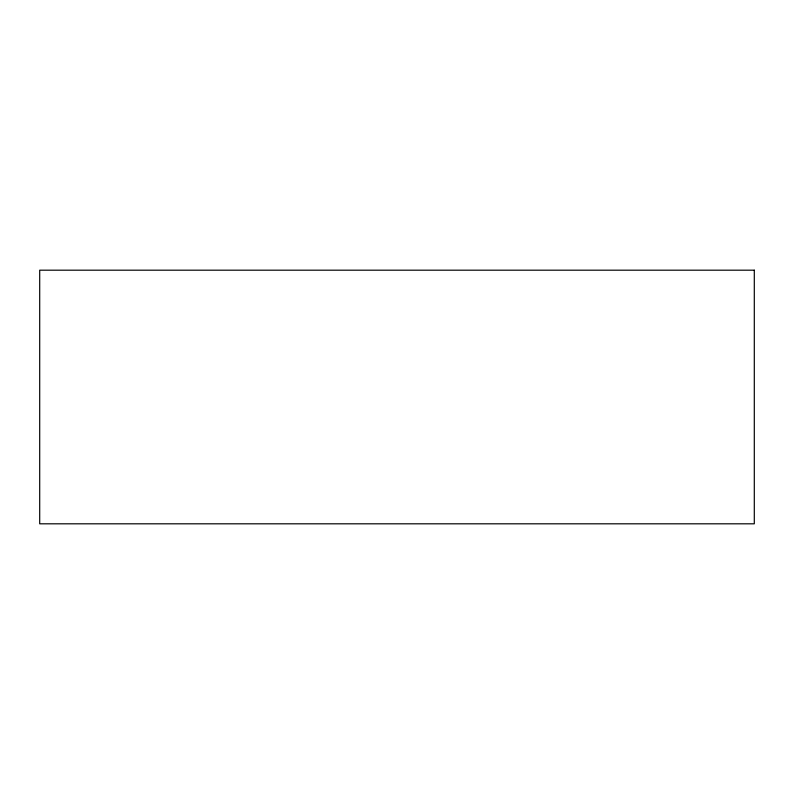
<?xml version="1.0" encoding="UTF-8"?>
<svg xmlns="http://www.w3.org/2000/svg" width="794" height="794" viewBox="0 0 794 794"><rect width="100%" height="100%" fill="white"/><g stroke="black" fill="none" stroke-linecap="round" stroke-linejoin="round"><path stroke-width="1.19" d="M754.3 270.188L39.7 270.188L39.7 523.812L754.3 523.812L754.3 270.188"/></g></svg>
